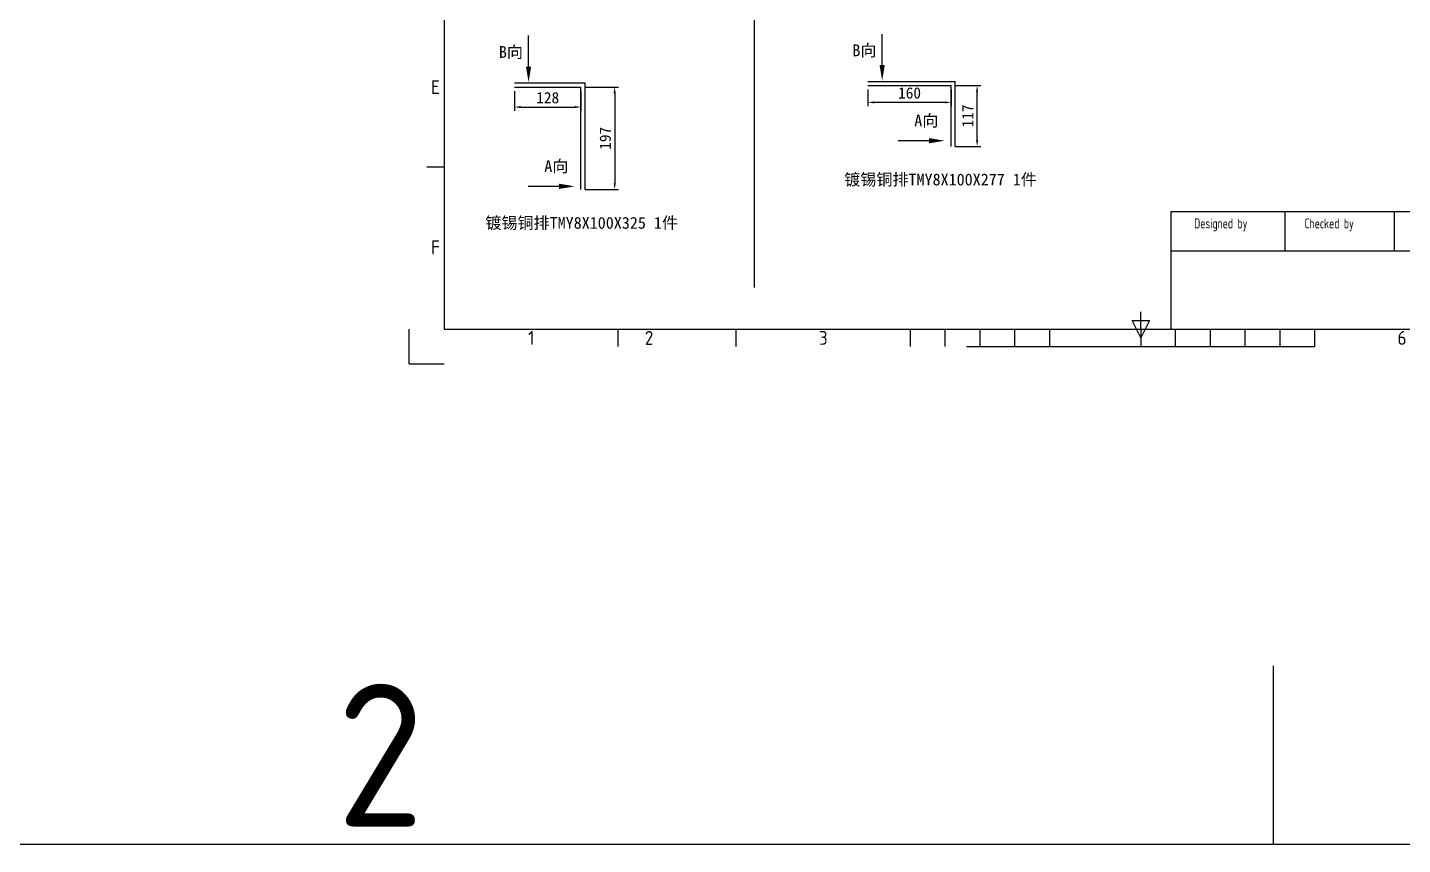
# Model space of a CAD drawing. Extents: x -48968009 to 2588125, y -43922717 to 2.
# Drawn here: x 2527456 to 2530101, y -616637 to -615065 of the extents above; entities that cross this region are included whole.
import ezdxf
from ezdxf.enums import TextEntityAlignment as Align

# ---------------------------------------------------------------- set-up
doc = ezdxf.new("R2010")
doc.units = 0
doc.header["$LTSCALE"] = 1000
doc.header["$MEASUREMENT"] = 0
doc.layers.get('DEFPOINTS').update_dxf_attribs({"linetype": 'CONTINUOUS'})
for name, color, linetype in [('FRAME025', 7, 'CONTINUOUS'), ('FRAME050', 6, 'CONTINUOUS'), ('FRAME070', 5, 'CONTINUOUS'), ('FRAME200', 8, 'CONTINUOUS'), ('图层4', 221, 'CONTINUOUS'), ('图层6', 221, 'CONTINUOUS')]:
    doc.layers.add(name, color=color, linetype=linetype)
doc.styles.add('ISOCP', font='isocp.shx')
doc.dimstyles.new('NORMAL', dxfattribs={"dimscale": 0.2, "dimtxt": 0.18, "dimasz": 0.18, "dimexe": 0.18, "dimexo": 0.0625, "dimgap": 0.09, "dimtad": 0, "dimtih": 1, "dimtoh": 1, "dimdec": 4, "dimzin": 0, "dimdsep": 46, "dimtxsty": 'Standard', "dimcen": 0.09, "dimadec": 0, "dimazin": 0, "dimtfac": 1, "dimtdec": 4, "dimtofl": 0, "dimtmove": 0, "dimatfit": 3, "dimfxl": 1, "dimtolj": 1, "dimtzin": 0, "dimarcsym": 0})

# ---------------------------------------------------------------- blocks, each defined once
blk = doc.blocks.new('SAFSDF')
at = {"layer": 'FRAME050'}
for p, q in [((2407491.6, -562575.2), (2407447.1, -562575.2)), ((2409250.2, -562967), (2409294.7, -562967)), ((2409272.5, -563011.5), (2409250.2, -562967)), ((2409272.5, -562989.2), (2409272.5, -562944.7)), ((2409294.7, -562967), (2409272.5, -563011.5)), ((2407936.8, -563033.7), (2407936.8, -562989.2)), ((2408238.2, -563033.7), (2408238.2, -562989.2)), ((2408683.4, -563033.7), (2408683.4, -562989.2)), ((2408772.5, -563033.7), (2408772.5, -562989.2)), ((2408861.5, -563033.7), (2408861.5, -562989.2)), ((2408950.6, -563033.7), (2408950.6, -562989.2)), ((2409039.6, -563033.7), (2409039.6, -562989.2)), ((2409272.5, -562989.2), (2409272.5, -563033.7)), ((2409361.5, -563033.7), (2409361.5, -562989.2)), ((2409450.5, -563033.7), (2409450.5, -562989.2)), ((2409539.6, -563033.7), (2409539.6, -562989.2)), ((2409628.6, -563033.7), (2409628.6, -562989.2)), ((2409717.7, -563033.7), (2409717.7, -562989.2)), ((2408827.2, -563033.7), (2409717.7, -563033.7))]:
    blk.add_line(p, q, dxfattribs=at)
at = {"layer": 'FRAME070'}
for p, q in [((2407491.6, -560522.8), (2407491.6, -562989.2)), ((2407491.6, -562989.2), (2411053.3, -562989.2))]:
    blk.add_line(p, q, dxfattribs=at)
at = {"layer": 'FRAME200'}
for q in [(2407402.6, -562989.2), (2407491.6, -563078.3)]:
    blk.add_line((2407402.6, -563078.3), q, dxfattribs=at)
at = {"layer": 'FRAME050', "style": 'ISOCP'}
for s, p in [('E', (2407469.4, -562370.4)), ('F', (2407469.4, -562780)), ('1', (2407714.2, -563011.5)), ('2', (2408015.6, -563011.5)), ('3', (2408460.8, -563011.5)), ('6', (2409940.3, -563011.5))]:
    blk.add_text(s, height=35.6, dxfattribs=at).set_placement(p, align=Align.MIDDLE)
blk = doc.blocks.new('*D2105')
at = {"layer": 'DEFPOINTS', "color": 0}
for p in [(2528392.7, -615179.4), (2528520.7, -615179.4), (2528520.7, -615217.8)]:
    blk.add_point(p, dxfattribs=at)
at = {"layer": '图层6', "lineweight": -2}
for p, q in [((2528392.7, -615186.9), (2528392.7, -615225)), ((2528520.7, -615186.9), (2528520.7, -615225)), ((2528404.7, -615217.8), (2528508.7, -615217.8))]:
    blk.add_line(p, q, dxfattribs=at)
at = {"layer": '图层6'}
for points in [[(2528404.7, -615215.8), (2528404.7, -615219.8), (2528392.7, -615217.8)], [(2528508.7, -615215.8), (2528508.7, -615219.8), (2528520.7, -615217.8)]]:
    blk.add_solid(points, dxfattribs=at)
at = {"layer": '图层6', "insert": (2528456.7, -615199.8), "char_height": 21.6, "attachment_point": 5}
blk.add_mtext('\\A1;128', dxfattribs=at)
blk = doc.blocks.new('*D2106')
at = {"layer": 'DEFPOINTS', "color": 0}
for p in [(2528520.7, -615179.4), (2528520.7, -615376.4), (2528585.5, -615376.4)]:
    blk.add_point(p, dxfattribs=at)
at = {"layer": '图层6', "lineweight": -2}
for p, q in [((2528528.2, -615179.4), (2528592.7, -615179.4)), ((2528585.5, -615191.4), (2528585.5, -615364.4)), ((2528528.2, -615376.4), (2528592.7, -615376.4))]:
    blk.add_line(p, q, dxfattribs=at)
at = {"layer": '图层6'}
for points in [[(2528583.5, -615191.4), (2528587.5, -615191.4), (2528585.5, -615179.4)], [(2528583.5, -615364.4), (2528587.5, -615364.4), (2528585.5, -615376.4)]]:
    blk.add_solid(points, dxfattribs=at)
at = {"layer": '图层6', "insert": (2528567.5, -615277.9), "char_height": 21.6, "attachment_point": 5, "rotation": 90}
blk.add_mtext('\\A1;197', dxfattribs=at)
blk = doc.blocks.new('*D2107')
at = {"layer": 'DEFPOINTS', "color": 0}
for p in [(2529072.7, -615176.4), (2529232.7, -615176.4), (2529072.7, -615208.8)]:
    blk.add_point(p, dxfattribs=at)
at = {"layer": '图层6', "lineweight": -2}
for p, q in [((2529072.7, -615183.9), (2529072.7, -615216)), ((2529232.7, -615183.9), (2529232.7, -615216)), ((2529220.7, -615208.8), (2529084.7, -615208.8))]:
    blk.add_line(p, q, dxfattribs=at)
at = {"layer": '图层6'}
for points in [[(2529084.7, -615206.8), (2529084.7, -615210.8), (2529072.7, -615208.8)], [(2529220.7, -615206.8), (2529220.7, -615210.8), (2529232.7, -615208.8)]]:
    blk.add_solid(points, dxfattribs=at)
at = {"layer": '图层6', "insert": (2529152.7, -615190.8), "char_height": 21.6, "attachment_point": 5}
blk.add_mtext('\\A1;160', dxfattribs=at)
blk = doc.blocks.new('*D2108')
at = {"layer": 'DEFPOINTS', "color": 0}
for p in [(2529232.7, -615176.4), (2529282.6, -615176.4), (2529232.7, -615293.4)]:
    blk.add_point(p, dxfattribs=at)
at = {"layer": '图层6', "lineweight": -2}
for p, q in [((2529240.2, -615176.4), (2529289.8, -615176.4)), ((2529282.6, -615281.4), (2529282.6, -615188.4)), ((2529240.2, -615293.4), (2529289.8, -615293.4))]:
    blk.add_line(p, q, dxfattribs=at)
at = {"layer": '图层6'}
for points in [[(2529280.6, -615188.4), (2529284.6, -615188.4), (2529282.6, -615176.4)], [(2529280.6, -615281.4), (2529284.6, -615281.4), (2529282.6, -615293.4)]]:
    blk.add_solid(points, dxfattribs=at)
at = {"layer": '图层6', "insert": (2529264.6, -615234.9), "char_height": 21.6, "attachment_point": 5, "rotation": 90}
blk.add_mtext('\\A1;117', dxfattribs=at)

msp = doc.modelspace()

# ---------------------------------------------------------------- linework, layer by layer
at = {"layer": 'FRAME050'}
msp.add_line((2529852.7, -616636.6), (2529852.7, -616293.1), dxfattribs=at)
at = {"layer": 'FRAME070'}
for p, q in [((2529656, -615419), (2530937.3, -615419)), ((2529656, -615645.1), (2529656, -615419)), ((2529875.4, -615494.3), (2529875.4, -615419)), ((2530085.6, -615494.3), (2530085.6, -615419)), ((2529656, -615494.3), (2530937.3, -615494.3)), ((2550464.3, -616636.6), (2522982.1, -616636.6))]:
    msp.add_line(p, q, dxfattribs=at)
at = {"layer": '图层4'}
for p, q in [((2528419.9, -615139.9), (2528419.9, -615080.3)), ((2529100, -615136.9), (2529100, -615077.3)), ((2529190.2, -615282.5), (2529130.6, -615282.5)), ((2528478.7, -615370.3), (2528419.1, -615370.3))]:
    msp.add_line(p, q, dxfattribs=at)
for points in [[(2528424.9, -615139.9), (2528414.9, -615139.9), (2528419.9, -615169.9)], [(2529105, -615136.9), (2529095, -615136.9), (2529100, -615166.9)], [(2529190.2, -615277.5), (2529190.2, -615287.5), (2529220.2, -615282.5)], [(2528478.7, -615365.3), (2528478.7, -615375.3), (2528508.7, -615370.3)]]:
    msp.add_solid(points, dxfattribs=at)
at = {"layer": '图层6', "color": 33}
for p, q in [((2528853.9, -614978.2), (2528853.9, -615565.2)), ((2528392.7, -615171.4), (2528528.7, -615171.4)), ((2528392.7, -615179.4), (2528520.7, -615179.4)), ((2528520.7, -615376.4), (2528520.7, -615179.4)), ((2528528.7, -615376.4), (2528528.7, -615171.4)), ((2529072.7, -615168.4), (2529240.7, -615168.4)), ((2529072.7, -615176.4), (2529232.7, -615176.4)), ((2529232.7, -615293.4), (2529232.7, -615176.4)), ((2529240.7, -615293.4), (2529240.7, -615168.4))]:
    msp.add_line(p, q, dxfattribs=at)

# ---------------------------------------------------------------- block references
at = {"layer": '图层4', "color": 33, "xscale": 0.7523999999684747, "yscale": 0.7523999999975786, "zscale": 0.7524000000000001}
msp.add_blockref('SAFSDF', (716860.8, -192052), dxfattribs=at)

# ---------------------------------------------------------------- texts
at = {"layer": 'FRAME025', "ltscale": 0.8, "style": 'ISOCP', "width": 0.8}
for s, height, p in [('Designed by', 18.842, (2529700.2, -615441.6)), ('Checked by', 18.84, (2529912.3, -615441.6))]:
    msp.add_text(s, height=height, dxfattribs=at).set_placement(p, align=Align.MIDDLE_LEFT)
at = {"layer": 'FRAME050', "style": 'ISOCP'}
msp.add_text('2', height=274.8, dxfattribs=at).set_placement((2528135, -616464.8), align=Align.MIDDLE)
at = {"layer": '图层4', "char_height": 22.68, "attachment_point": 5}
for s, insert in [('\\A1;B{\\fSimSun|b0|i0|c134|p2;向}', (2528385.9, -615113)), ('\\A1;B{\\fSimSun|b0|i0|c134|p2;向}', (2529065.9, -615109.9)), ('\\A1;A{\\fSimSun|b0|i0|c134|p2;向}', (2529184.9, -615244.9)), ('\\A1;A{\\fSimSun|b0|i0|c134|p2;向}', (2528473.3, -615332.8)), ('{\\fSimSun|b0|i0|c134|p2;镀锡铜排TMY8X100X277 1件}', (2529212.3, -615358.4)), ('{\\fSimSun|b0|i0|c134|p2;镀锡铜排TMY8X100X325 1件}', (2528522, -615441.8))]:
    msp.add_mtext(s, dxfattribs=dict(at, insert=insert))

# ---------------------------------------------------------------- dimensions: what is measured, and where the dimension line sits
at = {"layer": '图层6', "color": 33}
for base, p1, p2, picture, middle in [((2528520.7, -615217.8), (2528392.7, -615179.4), (2528520.7, -615179.4), '*D2105', (2528456.7, -615199.8)), ((2529072.7, -615208.8), (2529232.7, -615176.4), (2529072.7, -615176.4), '*D2107', (2529152.7, -615190.8))]:
    dim = msp.add_linear_dim(base=base, p1=p1, p2=p2, dimstyle='NORMAL', override={"dimscale": 120, "dimasz": 0.1, "dimexe": 0.06, "dimgap": 0.06, "dimtad": 1, "dimtih": 0, "dimdec": 0, "dimclrd": 256, "dimclre": 256, "dimclrt": 256, "dimtdec": 0, "dimtix": 1, "dimtmove": 2, "dimatfit": 0, "dimfxl": 250, "dimtfillclr": 2}, dxfattribs=at)
    dim.commit()
    dim.dimension.update_dxf_attribs({"geometry": picture, "text_midpoint": middle})
for base, p1, p2, picture, middle in [((2528585.5, -615376.4), (2528520.7, -615179.4), (2528520.7, -615376.4), '*D2106', (2528567.5, -615277.9)), ((2529282.6, -615176.4), (2529232.7, -615293.4), (2529232.7, -615176.4), '*D2108', (2529264.6, -615234.9))]:
    dim = msp.add_linear_dim(base=base, p1=p1, p2=p2, angle=90, dimstyle='NORMAL', override={"dimscale": 120, "dimasz": 0.1, "dimexe": 0.06, "dimgap": 0.06, "dimtad": 1, "dimtih": 0, "dimdec": 0, "dimclrd": 256, "dimclre": 256, "dimclrt": 256, "dimtdec": 0, "dimtix": 1, "dimtmove": 2, "dimatfit": 0, "dimfxl": 250, "dimtfillclr": 2}, dxfattribs=at)
    dim.commit()
    dim.dimension.update_dxf_attribs({"geometry": picture, "text_midpoint": middle})

doc.saveas('drawing.dxf')
